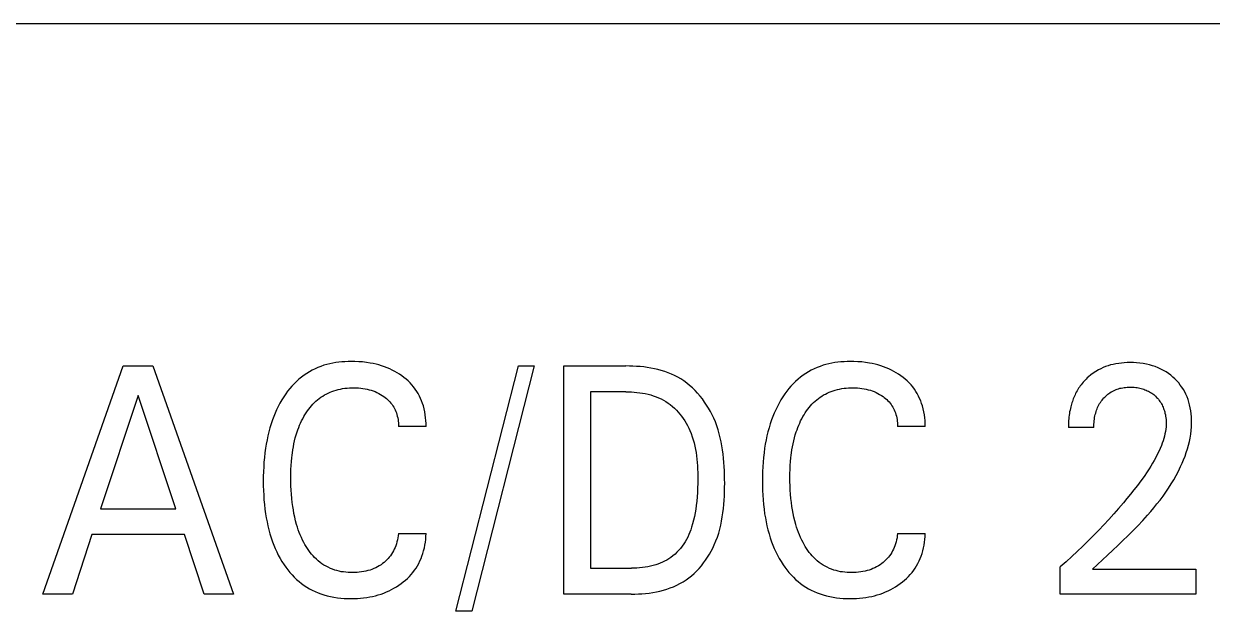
# Model space of a CAD drawing. Extents: x 0 to 420, y 0 to 297.
# Drawn here: x 143.66 to 155.12, y 237.01 to 242.67 of the extents above; entities that cross this region are included whole.
import ezdxf

# ---------------------------------------------------------------- set-up
doc = ezdxf.new("R2010")
doc.units = 0
doc.header["$LTSCALE"] = 23.1
doc.layers.add('10000_FRONT', color=7, linetype='CONTINUOUS')

msp = doc.modelspace()

# ---------------------------------------------------------------- linework, layer by layer
at = {"layer": '10000_FRONT', "color": 7, "linetype": 'CONTINUOUS'}
for p, q in [((207.298, 242.673), (137.798, 242.673)), ((143.848, 237.173), (144.624, 239.373)), ((144.624, 239.373), (144.908, 239.373)), ((144.908, 239.373), (145.685, 237.173)), ((146.445, 239.331), (146.418, 239.317)), ((146.472, 239.345), (146.445, 239.331)), ((146.5, 239.358), (146.472, 239.345)), ((146.529, 239.369), (146.5, 239.358)), ((146.558, 239.379), (146.529, 239.369)), ((146.586, 239.387), (146.558, 239.379)), ((146.614, 239.394), (146.586, 239.387)), ((146.643, 239.4), (146.614, 239.394)), ((146.672, 239.405), (146.643, 239.4)), ((146.701, 239.409), (146.672, 239.405)), ((146.731, 239.412), (146.701, 239.409)), ((146.76, 239.414), (146.731, 239.412)), ((146.79, 239.416), (146.76, 239.414)), ((146.819, 239.416), (146.79, 239.416)), ((146.856, 239.416), (146.819, 239.416)), ((146.894, 239.414), (146.856, 239.416)), ((146.931, 239.411), (146.894, 239.414)), ((146.968, 239.407), (146.931, 239.411)), ((147.005, 239.401), (146.968, 239.407)), ((147.032, 239.395), (147.005, 239.401)), ((147.06, 239.389), (147.032, 239.395)), ((147.087, 239.382), (147.06, 239.389)), ((147.114, 239.374), (147.087, 239.382)), ((147.141, 239.365), (147.114, 239.374)), ((147.168, 239.355), (147.141, 239.365)), ((147.192, 239.344), (147.168, 239.355)), ((147.217, 239.333), (147.192, 239.344)), ((147.24, 239.32), (147.217, 239.333)), ((147.264, 239.307), (147.24, 239.32)), ((147.83, 237.007), (148.432, 239.373)), ((148.585, 239.373), (147.983, 237.007)), ((148.432, 239.373), (148.585, 239.373)), ((148.869, 237.173), (148.869, 239.373)), ((148.869, 239.373), (149.469, 239.373)), ((149.503, 239.372), (149.469, 239.373)), ((149.537, 239.371), (149.503, 239.372)), ((149.571, 239.369), (149.537, 239.371)), ((149.606, 239.366), (149.571, 239.369)), ((149.64, 239.363), (149.606, 239.366)), ((149.675, 239.358), (149.64, 239.363)), ((149.709, 239.352), (149.675, 239.358)), ((149.743, 239.345), (149.709, 239.352)), ((149.777, 239.338), (149.743, 239.345)), ((149.81, 239.329), (149.777, 239.338)), ((149.843, 239.318), (149.81, 239.329)), ((151.256, 239.331), (151.229, 239.317)), ((151.283, 239.345), (151.256, 239.331)), ((151.311, 239.358), (151.283, 239.345)), ((151.34, 239.369), (151.311, 239.358)), ((151.369, 239.379), (151.34, 239.369)), ((151.397, 239.387), (151.369, 239.379)), ((151.425, 239.394), (151.397, 239.387)), ((151.454, 239.4), (151.425, 239.394)), ((151.483, 239.405), (151.454, 239.4)), ((151.512, 239.409), (151.483, 239.405)), ((151.542, 239.412), (151.512, 239.409)), ((151.571, 239.414), (151.542, 239.412)), ((151.601, 239.416), (151.571, 239.414)), ((151.63, 239.416), (151.601, 239.416)), ((151.667, 239.416), (151.63, 239.416)), ((151.705, 239.414), (151.667, 239.416)), ((151.742, 239.411), (151.705, 239.414)), ((151.779, 239.407), (151.742, 239.411)), ((151.816, 239.401), (151.779, 239.407)), ((151.843, 239.395), (151.816, 239.401)), ((151.871, 239.389), (151.843, 239.395)), ((151.898, 239.382), (151.871, 239.389)), ((151.926, 239.374), (151.898, 239.382)), ((151.952, 239.365), (151.926, 239.374)), ((151.979, 239.355), (151.952, 239.365)), ((152.003, 239.344), (151.979, 239.355)), ((152.028, 239.333), (152.003, 239.344)), ((152.051, 239.32), (152.028, 239.333)), ((152.075, 239.307), (152.051, 239.32)), ((153.998, 239.32), (153.974, 239.303)), ((154.024, 239.335), (153.998, 239.32)), ((154.046, 239.346), (154.024, 239.335)), ((154.069, 239.357), (154.046, 239.346)), ((154.093, 239.366), (154.069, 239.357)), ((154.116, 239.374), (154.093, 239.366)), ((154.141, 239.382), (154.116, 239.374)), ((154.165, 239.388), (154.141, 239.382)), ((154.192, 239.393), (154.165, 239.388)), ((154.219, 239.398), (154.192, 239.393)), ((154.246, 239.401), (154.219, 239.398)), ((154.273, 239.404), (154.246, 239.401)), ((154.301, 239.405), (154.273, 239.404)), ((154.328, 239.405), (154.301, 239.405)), ((154.36, 239.405), (154.328, 239.405)), ((154.392, 239.403), (154.36, 239.405)), ((154.424, 239.4), (154.392, 239.403)), ((154.456, 239.396), (154.424, 239.4)), ((154.487, 239.39), (154.456, 239.396)), ((154.516, 239.383), (154.487, 239.39)), ((154.544, 239.375), (154.516, 239.383)), ((154.572, 239.366), (154.544, 239.375)), ((154.599, 239.355), (154.572, 239.366)), ((154.625, 239.343), (154.599, 239.355)), ((154.65, 239.33), (154.625, 239.343)), ((154.675, 239.316), (154.65, 239.33)), ((146.293, 239.224), (146.271, 239.201)), ((146.317, 239.245), (146.293, 239.224)), ((146.342, 239.265), (146.317, 239.245)), ((146.366, 239.284), (146.342, 239.265)), ((146.392, 239.301), (146.366, 239.284)), ((146.418, 239.317), (146.392, 239.301)), ((147.286, 239.293), (147.264, 239.307)), ((147.308, 239.278), (147.286, 239.293)), ((147.329, 239.262), (147.308, 239.278)), ((147.35, 239.245), (147.329, 239.262)), ((147.369, 239.228), (147.35, 239.245)), ((147.388, 239.209), (147.369, 239.228)), ((147.406, 239.19), (147.388, 239.209)), ((149.875, 239.307), (149.843, 239.318)), ((149.907, 239.294), (149.875, 239.307)), ((149.938, 239.28), (149.907, 239.294)), ((149.968, 239.264), (149.938, 239.28)), ((149.998, 239.247), (149.968, 239.264)), ((150.027, 239.228), (149.998, 239.247)), ((150.056, 239.207), (150.027, 239.228)), ((150.083, 239.184), (150.056, 239.207)), ((151.104, 239.224), (151.082, 239.201)), ((151.128, 239.245), (151.104, 239.224)), ((151.153, 239.265), (151.128, 239.245)), ((151.177, 239.284), (151.153, 239.265)), ((151.203, 239.301), (151.177, 239.284)), ((151.229, 239.317), (151.203, 239.301)), ((152.097, 239.293), (152.075, 239.307)), ((152.12, 239.278), (152.097, 239.293)), ((152.141, 239.262), (152.12, 239.278)), ((152.161, 239.245), (152.141, 239.262)), ((152.18, 239.228), (152.161, 239.245)), ((152.199, 239.209), (152.18, 239.228)), ((152.217, 239.19), (152.199, 239.209)), ((153.876, 239.215), (153.867, 239.204)), ((153.886, 239.225), (153.876, 239.215)), ((153.895, 239.236), (153.886, 239.225)), ((153.906, 239.246), (153.895, 239.236)), ((153.916, 239.257), (153.906, 239.246)), ((153.927, 239.267), (153.916, 239.257)), ((153.95, 239.286), (153.927, 239.267)), ((153.974, 239.303), (153.95, 239.286)), ((154.698, 239.3), (154.675, 239.316)), ((154.721, 239.283), (154.698, 239.3)), ((154.742, 239.265), (154.721, 239.283)), ((154.761, 239.248), (154.742, 239.265)), ((154.78, 239.229), (154.761, 239.248)), ((154.797, 239.21), (154.78, 239.229)), ((154.813, 239.189), (154.797, 239.21)), ((146.189, 239.103), (146.171, 239.076)), ((146.208, 239.129), (146.189, 239.103)), ((146.228, 239.154), (146.208, 239.129)), ((146.249, 239.178), (146.228, 239.154)), ((146.271, 239.201), (146.249, 239.178)), ((146.546, 239.082), (146.563, 239.093)), ((146.563, 239.093), (146.58, 239.102)), ((146.58, 239.102), (146.598, 239.111)), ((146.598, 239.111), (146.617, 239.119)), ((146.617, 239.119), (146.635, 239.127)), ((146.635, 239.127), (146.654, 239.133)), ((146.654, 239.133), (146.675, 239.14)), ((146.675, 239.14), (146.696, 239.145)), ((146.696, 239.145), (146.717, 239.15)), ((146.717, 239.15), (146.738, 239.154)), ((146.738, 239.154), (146.759, 239.157)), ((146.759, 239.157), (146.781, 239.159)), ((146.781, 239.159), (146.803, 239.161)), ((146.803, 239.161), (146.824, 239.162)), ((146.824, 239.162), (146.846, 239.162)), ((146.846, 239.162), (146.868, 239.162)), ((146.868, 239.162), (146.89, 239.161)), ((146.89, 239.161), (146.912, 239.159)), ((146.912, 239.159), (146.933, 239.156)), ((146.933, 239.156), (146.955, 239.153)), ((146.955, 239.153), (146.975, 239.149)), ((146.975, 239.149), (146.994, 239.144)), ((146.994, 239.144), (147.014, 239.138)), ((147.014, 239.138), (147.033, 239.132)), ((147.033, 239.132), (147.051, 239.125)), ((147.051, 239.125), (147.069, 239.117)), ((147.069, 239.117), (147.086, 239.108)), ((147.086, 239.108), (147.103, 239.099)), ((147.103, 239.099), (147.12, 239.089)), ((147.422, 239.17), (147.406, 239.19)), ((147.438, 239.149), (147.422, 239.17)), ((147.452, 239.128), (147.438, 239.149)), ((147.466, 239.106), (147.452, 239.128)), ((147.478, 239.083), (147.466, 239.106)), ((149.128, 239.123), (149.128, 237.422)), ((149.469, 239.123), (149.128, 239.123)), ((149.469, 239.123), (149.495, 239.123)), ((149.495, 239.123), (149.522, 239.122)), ((149.522, 239.122), (149.549, 239.12)), ((149.549, 239.12), (149.575, 239.118)), ((149.575, 239.118), (149.602, 239.115)), ((149.602, 239.115), (149.629, 239.111)), ((149.629, 239.111), (149.655, 239.106)), ((149.655, 239.106), (149.682, 239.1)), ((149.682, 239.1), (149.708, 239.093)), ((149.708, 239.093), (149.733, 239.085)), ((150.11, 239.161), (150.083, 239.184)), ((150.136, 239.136), (150.11, 239.161)), ((150.16, 239.11), (150.136, 239.136)), ((150.183, 239.083), (150.16, 239.11)), ((151, 239.103), (150.982, 239.076)), ((151.019, 239.129), (151, 239.103)), ((151.039, 239.154), (151.019, 239.129)), ((151.06, 239.178), (151.039, 239.154)), ((151.082, 239.201), (151.06, 239.178)), ((151.357, 239.082), (151.374, 239.093)), ((151.374, 239.093), (151.392, 239.102)), ((151.392, 239.102), (151.41, 239.111)), ((151.41, 239.111), (151.428, 239.119)), ((151.428, 239.119), (151.446, 239.127)), ((151.446, 239.127), (151.465, 239.133)), ((151.465, 239.133), (151.486, 239.14)), ((151.486, 239.14), (151.507, 239.145)), ((151.507, 239.145), (151.528, 239.15)), ((151.528, 239.15), (151.549, 239.154)), ((151.549, 239.154), (151.571, 239.157)), ((151.571, 239.157), (151.592, 239.159)), ((151.592, 239.159), (151.614, 239.161)), ((151.614, 239.161), (151.635, 239.162)), ((151.635, 239.162), (151.657, 239.162)), ((151.657, 239.162), (151.679, 239.162)), ((151.679, 239.162), (151.701, 239.161)), ((151.701, 239.161), (151.723, 239.159)), ((151.723, 239.159), (151.744, 239.156)), ((151.744, 239.156), (151.766, 239.153)), ((151.766, 239.153), (151.786, 239.149)), ((151.786, 239.149), (151.805, 239.144)), ((151.805, 239.144), (151.825, 239.138)), ((151.825, 239.138), (151.844, 239.132)), ((151.844, 239.132), (151.863, 239.125)), ((151.863, 239.125), (151.88, 239.117)), ((151.88, 239.117), (151.897, 239.108)), ((151.897, 239.108), (151.914, 239.099)), ((151.914, 239.099), (151.931, 239.089)), ((152.233, 239.17), (152.217, 239.19)), ((152.249, 239.149), (152.233, 239.17)), ((152.264, 239.128), (152.249, 239.149)), ((152.277, 239.106), (152.264, 239.128)), ((152.289, 239.083), (152.277, 239.106)), ((153.798, 239.095), (153.792, 239.082)), ((153.804, 239.107), (153.798, 239.095)), ((153.81, 239.12), (153.804, 239.107)), ((153.817, 239.132), (153.81, 239.12)), ((153.825, 239.145), (153.817, 239.132)), ((153.832, 239.157), (153.825, 239.145)), ((153.841, 239.169), (153.832, 239.157)), ((153.849, 239.181), (153.841, 239.169)), ((153.858, 239.192), (153.849, 239.181)), ((153.867, 239.204), (153.858, 239.192)), ((154.094, 239.083), (154.103, 239.091)), ((154.103, 239.091), (154.114, 239.1)), ((154.114, 239.1), (154.124, 239.108)), ((154.124, 239.108), (154.135, 239.115)), ((154.135, 239.115), (154.146, 239.122)), ((154.146, 239.122), (154.157, 239.128)), ((154.157, 239.128), (154.169, 239.134)), ((154.169, 239.134), (154.181, 239.14)), ((154.181, 239.14), (154.193, 239.145)), ((154.193, 239.145), (154.205, 239.149)), ((154.205, 239.149), (154.218, 239.153)), ((154.218, 239.153), (154.23, 239.157)), ((154.23, 239.157), (154.244, 239.16)), ((154.244, 239.16), (154.258, 239.163)), ((154.258, 239.163), (154.272, 239.165)), ((154.272, 239.165), (154.286, 239.166)), ((154.286, 239.166), (154.3, 239.167)), ((154.3, 239.167), (154.314, 239.168)), ((154.314, 239.168), (154.328, 239.168)), ((154.328, 239.168), (154.342, 239.168)), ((154.342, 239.168), (154.355, 239.168)), ((154.355, 239.168), (154.369, 239.167)), ((154.369, 239.167), (154.383, 239.165)), ((154.383, 239.165), (154.396, 239.164)), ((154.396, 239.164), (154.41, 239.161)), ((154.41, 239.161), (154.423, 239.159)), ((154.423, 239.159), (154.436, 239.156)), ((154.436, 239.156), (154.448, 239.152)), ((154.448, 239.152), (154.46, 239.148)), ((154.46, 239.148), (154.471, 239.144)), ((154.471, 239.144), (154.483, 239.14)), ((154.483, 239.14), (154.494, 239.134)), ((154.494, 239.134), (154.506, 239.129)), ((154.506, 239.129), (154.516, 239.123)), ((154.516, 239.123), (154.527, 239.117)), ((154.527, 239.117), (154.537, 239.11)), ((154.537, 239.11), (154.547, 239.103)), ((154.547, 239.103), (154.556, 239.096)), ((154.556, 239.096), (154.566, 239.088)), ((154.828, 239.168), (154.813, 239.189)), ((154.842, 239.147), (154.828, 239.168)), ((154.855, 239.123), (154.842, 239.147)), ((154.867, 239.1), (154.855, 239.123)), ((154.878, 239.075), (154.867, 239.1)), ((144.767, 239.089), (144.405, 237.996)), ((145.131, 237.996), (144.767, 239.089)), ((146.118, 238.983), (146.102, 238.951)), ((146.134, 239.015), (146.118, 238.983)), ((146.152, 239.046), (146.134, 239.015)), ((146.171, 239.076), (146.152, 239.046)), ((146.424, 238.972), (146.437, 238.988)), ((146.437, 238.988), (146.451, 239.004)), ((146.451, 239.004), (146.466, 239.019)), ((146.466, 239.019), (146.481, 239.033)), ((146.481, 239.033), (146.497, 239.047)), ((146.497, 239.047), (146.513, 239.06)), ((146.513, 239.06), (146.529, 239.071)), ((146.529, 239.071), (146.546, 239.082)), ((147.12, 239.089), (147.135, 239.078)), ((147.135, 239.078), (147.148, 239.069)), ((147.148, 239.069), (147.16, 239.059)), ((147.16, 239.059), (147.172, 239.048)), ((147.172, 239.048), (147.183, 239.037)), ((147.183, 239.037), (147.194, 239.026)), ((147.194, 239.026), (147.204, 239.014)), ((147.204, 239.014), (147.214, 239.002)), ((147.214, 239.002), (147.222, 238.989)), ((147.222, 238.989), (147.23, 238.976)), ((147.23, 238.976), (147.238, 238.962)), ((147.489, 239.06), (147.478, 239.083)), ((147.499, 239.036), (147.489, 239.06)), ((147.508, 239.011), (147.499, 239.036)), ((147.516, 238.987), (147.508, 239.011)), ((147.523, 238.959), (147.516, 238.987)), ((149.733, 239.085), (149.759, 239.076)), ((149.759, 239.076), (149.783, 239.066)), ((149.783, 239.066), (149.807, 239.055)), ((149.807, 239.055), (149.831, 239.043)), ((149.831, 239.043), (149.854, 239.03)), ((149.854, 239.03), (149.875, 239.015)), ((149.875, 239.015), (149.896, 239)), ((149.896, 239), (149.917, 238.983)), ((149.917, 238.983), (149.936, 238.966)), ((150.206, 239.055), (150.183, 239.083)), ((150.227, 239.025), (150.206, 239.055)), ((150.247, 238.996), (150.227, 239.025)), ((150.266, 238.965), (150.247, 238.996)), ((150.929, 238.983), (150.913, 238.951)), ((150.945, 239.015), (150.929, 238.983)), ((150.963, 239.046), (150.945, 239.015)), ((150.982, 239.076), (150.963, 239.046)), ((151.235, 238.972), (151.248, 238.988)), ((151.248, 238.988), (151.262, 239.004)), ((151.262, 239.004), (151.277, 239.019)), ((151.277, 239.019), (151.292, 239.033)), ((151.292, 239.033), (151.308, 239.047)), ((151.308, 239.047), (151.324, 239.06)), ((151.324, 239.06), (151.34, 239.071)), ((151.34, 239.071), (151.357, 239.082)), ((151.931, 239.089), (151.947, 239.078)), ((151.947, 239.078), (151.959, 239.069)), ((151.959, 239.069), (151.971, 239.059)), ((151.971, 239.059), (151.983, 239.048)), ((151.983, 239.048), (151.994, 239.037)), ((151.994, 239.037), (152.005, 239.026)), ((152.005, 239.026), (152.015, 239.014)), ((152.015, 239.014), (152.025, 239.002)), ((152.025, 239.002), (152.033, 238.989)), ((152.033, 238.989), (152.041, 238.976)), ((152.041, 238.976), (152.049, 238.962)), ((152.3, 239.06), (152.289, 239.083)), ((152.31, 239.036), (152.3, 239.06)), ((152.319, 239.011), (152.31, 239.036)), ((152.327, 238.987), (152.319, 239.011)), ((152.334, 238.959), (152.327, 238.987)), ((153.756, 238.977), (153.753, 238.964)), ((153.76, 238.991), (153.756, 238.977)), ((153.763, 239.004), (153.76, 238.991)), ((153.767, 239.017), (153.763, 239.004)), ((153.772, 239.031), (153.767, 239.017)), ((153.776, 239.044), (153.772, 239.031)), ((153.781, 239.057), (153.776, 239.044)), ((153.786, 239.07), (153.781, 239.057)), ((153.792, 239.082), (153.786, 239.07)), ((154.016, 238.973), (154.022, 238.986)), ((154.022, 238.986), (154.028, 238.998)), ((154.028, 238.998), (154.035, 239.01)), ((154.035, 239.01), (154.042, 239.021)), ((154.042, 239.021), (154.05, 239.032)), ((154.05, 239.032), (154.058, 239.043)), ((154.058, 239.043), (154.066, 239.054)), ((154.066, 239.054), (154.075, 239.064)), ((154.075, 239.064), (154.084, 239.073)), ((154.084, 239.073), (154.094, 239.083)), ((154.566, 239.088), (154.575, 239.08)), ((154.575, 239.08), (154.584, 239.07)), ((154.584, 239.07), (154.593, 239.061)), ((154.593, 239.061), (154.602, 239.051)), ((154.602, 239.051), (154.61, 239.04)), ((154.61, 239.04), (154.617, 239.03)), ((154.617, 239.03), (154.625, 239.019)), ((154.625, 239.019), (154.631, 239.007)), ((154.631, 239.007), (154.637, 238.997)), ((154.637, 238.997), (154.642, 238.986)), ((154.642, 238.986), (154.647, 238.975)), ((154.647, 238.975), (154.651, 238.964)), ((154.887, 239.05), (154.878, 239.075)), ((154.895, 239.025), (154.887, 239.05)), ((154.902, 238.999), (154.895, 239.025)), ((154.909, 238.97), (154.902, 238.999)), ((146.074, 238.885), (146.061, 238.852)), ((146.087, 238.918), (146.074, 238.885)), ((146.102, 238.951), (146.087, 238.918)), ((146.342, 238.843), (146.353, 238.863)), ((146.353, 238.863), (146.364, 238.884)), ((146.364, 238.884), (146.375, 238.903)), ((146.375, 238.903), (146.386, 238.921)), ((146.386, 238.921), (146.398, 238.939)), ((146.398, 238.939), (146.411, 238.956)), ((146.411, 238.956), (146.424, 238.972)), ((147.238, 238.962), (147.244, 238.949)), ((147.244, 238.949), (147.25, 238.935)), ((147.25, 238.935), (147.256, 238.92)), ((147.256, 238.92), (147.261, 238.905)), ((147.261, 238.905), (147.265, 238.889)), ((147.265, 238.889), (147.269, 238.873)), ((147.269, 238.873), (147.272, 238.856)), ((147.529, 238.931), (147.523, 238.959)), ((147.534, 238.903), (147.529, 238.931)), ((147.538, 238.874), (147.534, 238.903)), ((147.541, 238.846), (147.538, 238.874)), ((149.936, 238.966), (149.955, 238.947)), ((149.955, 238.947), (149.972, 238.928)), ((149.972, 238.928), (149.989, 238.908)), ((149.989, 238.908), (150.006, 238.887)), ((150.006, 238.887), (150.021, 238.865)), ((150.021, 238.865), (150.036, 238.843)), ((150.283, 238.934), (150.266, 238.965)), ((150.3, 238.902), (150.283, 238.934)), ((150.315, 238.87), (150.3, 238.902)), ((150.331, 238.833), (150.315, 238.87)), ((150.885, 238.885), (150.872, 238.852)), ((150.898, 238.918), (150.885, 238.885)), ((150.913, 238.951), (150.898, 238.918)), ((151.153, 238.843), (151.164, 238.863)), ((151.164, 238.863), (151.175, 238.884)), ((151.175, 238.884), (151.186, 238.903)), ((151.186, 238.903), (151.198, 238.921)), ((151.198, 238.921), (151.209, 238.939)), ((151.209, 238.939), (151.222, 238.956)), ((151.222, 238.956), (151.235, 238.972)), ((152.049, 238.962), (152.056, 238.949)), ((152.056, 238.949), (152.062, 238.935)), ((152.062, 238.935), (152.067, 238.92)), ((152.067, 238.92), (152.072, 238.905)), ((152.072, 238.905), (152.076, 238.889)), ((152.076, 238.889), (152.08, 238.873)), ((152.08, 238.873), (152.083, 238.856)), ((152.341, 238.931), (152.334, 238.959)), ((152.346, 238.903), (152.341, 238.931)), ((152.349, 238.874), (152.346, 238.903)), ((152.352, 238.846), (152.349, 238.874)), ((153.737, 238.863), (153.736, 238.846)), ((153.739, 238.88), (153.737, 238.863)), ((153.741, 238.897), (153.739, 238.88)), ((153.744, 238.913), (153.741, 238.897)), ((153.746, 238.93), (153.744, 238.913)), ((153.75, 238.947), (153.746, 238.93)), ((153.753, 238.964), (153.75, 238.947)), ((153.985, 238.859), (153.987, 238.875)), ((153.987, 238.875), (153.99, 238.891)), ((153.99, 238.891), (153.993, 238.905)), ((153.993, 238.905), (153.997, 238.919)), ((153.997, 238.919), (154.001, 238.933)), ((154.001, 238.933), (154.005, 238.946)), ((154.005, 238.946), (154.01, 238.96)), ((154.01, 238.96), (154.016, 238.973)), ((154.651, 238.964), (154.655, 238.952)), ((154.655, 238.952), (154.659, 238.941)), ((154.659, 238.941), (154.662, 238.929)), ((154.662, 238.929), (154.665, 238.917)), ((154.665, 238.917), (154.669, 238.902)), ((154.669, 238.902), (154.671, 238.887)), ((154.671, 238.887), (154.674, 238.872)), ((154.674, 238.872), (154.675, 238.856)), ((154.914, 238.941), (154.909, 238.97)), ((154.918, 238.911), (154.914, 238.941)), ((154.92, 238.882), (154.918, 238.911)), ((154.922, 238.852), (154.92, 238.882)), ((146.037, 238.775), (146.026, 238.737)), ((146.048, 238.814), (146.037, 238.775)), ((146.061, 238.852), (146.048, 238.814)), ((146.299, 238.736), (146.307, 238.758)), ((146.307, 238.758), (146.315, 238.78)), ((146.315, 238.78), (146.323, 238.801)), ((146.323, 238.801), (146.332, 238.822)), ((146.332, 238.822), (146.342, 238.843)), ((147.272, 238.856), (147.274, 238.84)), ((147.274, 238.84), (147.276, 238.823)), ((147.276, 238.823), (147.276, 238.806)), ((147.276, 238.806), (147.276, 238.79)), ((147.542, 238.79), (147.276, 238.79)), ((147.542, 238.818), (147.541, 238.846)), ((147.542, 238.79), (147.542, 238.818)), ((150.036, 238.843), (150.049, 238.82)), ((150.049, 238.82), (150.062, 238.797)), ((150.062, 238.797), (150.074, 238.774)), ((150.074, 238.774), (150.085, 238.75)), ((150.085, 238.75), (150.097, 238.72)), ((150.345, 238.795), (150.331, 238.833)), ((150.357, 238.757), (150.345, 238.795)), ((150.368, 238.719), (150.357, 238.757)), ((150.848, 238.775), (150.837, 238.737)), ((150.859, 238.814), (150.848, 238.775)), ((150.872, 238.852), (150.859, 238.814)), ((151.11, 238.736), (151.118, 238.758)), ((151.118, 238.758), (151.126, 238.78)), ((151.126, 238.78), (151.134, 238.801)), ((151.134, 238.801), (151.144, 238.822)), ((151.144, 238.822), (151.153, 238.843)), ((152.083, 238.856), (152.085, 238.84)), ((152.085, 238.84), (152.087, 238.823)), ((152.087, 238.823), (152.087, 238.806)), ((152.087, 238.806), (152.087, 238.79)), ((152.353, 238.79), (152.087, 238.79)), ((152.353, 238.818), (152.352, 238.846)), ((152.353, 238.79), (152.353, 238.818)), ((153.735, 238.829), (153.734, 238.812)), ((153.734, 238.812), (153.734, 238.795)), ((153.734, 238.795), (153.734, 238.779)), ((153.979, 238.779), (153.734, 238.779)), ((153.736, 238.846), (153.735, 238.829)), ((153.979, 238.779), (153.98, 238.795)), ((153.98, 238.811), (153.981, 238.827)), ((153.98, 238.795), (153.98, 238.811)), ((153.981, 238.827), (153.983, 238.843)), ((153.983, 238.843), (153.985, 238.859)), ((154.673, 238.763), (154.67, 238.74)), ((154.676, 238.787), (154.673, 238.763)), ((154.675, 238.856), (154.676, 238.841)), ((154.676, 238.841), (154.677, 238.825)), ((154.677, 238.81), (154.676, 238.787)), ((154.677, 238.825), (154.677, 238.81)), ((154.913, 238.714), (154.918, 238.75)), ((154.918, 238.75), (154.921, 238.786)), ((154.921, 238.786), (154.922, 238.822)), ((154.922, 238.822), (154.922, 238.852)), ((146.009, 238.659), (146.001, 238.62)), ((146.017, 238.698), (146.009, 238.659)), ((146.026, 238.737), (146.017, 238.698)), ((146.269, 238.622), (146.275, 238.651)), ((146.275, 238.651), (146.282, 238.68)), ((146.282, 238.68), (146.29, 238.708)), ((146.29, 238.708), (146.299, 238.736)), ((150.097, 238.72), (150.108, 238.69)), ((150.108, 238.69), (150.117, 238.66)), ((150.117, 238.66), (150.126, 238.63)), ((150.378, 238.68), (150.368, 238.719)), ((150.387, 238.642), (150.378, 238.68)), ((150.394, 238.602), (150.387, 238.642)), ((150.82, 238.659), (150.812, 238.62)), ((150.828, 238.698), (150.82, 238.659)), ((150.837, 238.737), (150.828, 238.698)), ((151.08, 238.622), (151.086, 238.651)), ((151.086, 238.651), (151.093, 238.68)), ((151.093, 238.68), (151.101, 238.708)), ((151.101, 238.708), (151.11, 238.736)), ((154.647, 238.65), (154.639, 238.628)), ((154.654, 238.672), (154.647, 238.65)), ((154.66, 238.695), (154.654, 238.672)), ((154.665, 238.718), (154.66, 238.695)), ((154.67, 238.74), (154.665, 238.718)), ((154.891, 238.608), (154.9, 238.643)), ((154.9, 238.643), (154.907, 238.678)), ((154.907, 238.678), (154.913, 238.714)), ((145.989, 238.535), (145.984, 238.49)), ((145.995, 238.58), (145.989, 238.535)), ((146.001, 238.62), (145.995, 238.58)), ((146.251, 238.511), (146.254, 238.535)), ((146.254, 238.535), (146.258, 238.564)), ((146.258, 238.564), (146.263, 238.593)), ((146.263, 238.593), (146.269, 238.622)), ((150.126, 238.63), (150.133, 238.599)), ((150.133, 238.599), (150.14, 238.568)), ((150.14, 238.568), (150.145, 238.537)), ((150.145, 238.537), (150.15, 238.505)), ((150.401, 238.563), (150.394, 238.602)), ((150.406, 238.523), (150.401, 238.563)), ((150.41, 238.483), (150.406, 238.523)), ((150.8, 238.535), (150.795, 238.49)), ((150.806, 238.58), (150.8, 238.535)), ((150.812, 238.62), (150.806, 238.58)), ((151.062, 238.511), (151.065, 238.535)), ((151.065, 238.535), (151.069, 238.564)), ((151.069, 238.564), (151.074, 238.593)), ((151.074, 238.593), (151.08, 238.622)), ((154.591, 238.518), (154.576, 238.49)), ((154.605, 238.547), (154.591, 238.518)), ((154.618, 238.576), (154.605, 238.547)), ((154.631, 238.606), (154.618, 238.576)), ((154.639, 238.628), (154.631, 238.606)), ((154.858, 238.503), (154.87, 238.538)), ((154.87, 238.538), (154.881, 238.573)), ((154.881, 238.573), (154.891, 238.608)), ((145.98, 238.445), (145.977, 238.399)), ((145.984, 238.49), (145.98, 238.445)), ((146.24, 238.374), (146.242, 238.412)), ((146.242, 238.412), (146.244, 238.45)), ((146.244, 238.45), (146.248, 238.488)), ((146.248, 238.488), (146.251, 238.511)), ((150.15, 238.505), (150.153, 238.474)), ((150.153, 238.474), (150.156, 238.442)), ((150.156, 238.442), (150.158, 238.41)), ((150.158, 238.41), (150.16, 238.378)), ((150.414, 238.443), (150.41, 238.483)), ((150.417, 238.403), (150.414, 238.443)), ((150.419, 238.362), (150.417, 238.403)), ((150.791, 238.445), (150.788, 238.399)), ((150.795, 238.49), (150.791, 238.445)), ((151.051, 238.374), (151.053, 238.412)), ((151.053, 238.412), (151.055, 238.45)), ((151.055, 238.45), (151.059, 238.488)), ((151.059, 238.488), (151.062, 238.511)), ((154.528, 238.407), (154.511, 238.38)), ((154.545, 238.434), (154.528, 238.407)), ((154.561, 238.462), (154.545, 238.434)), ((154.576, 238.49), (154.561, 238.462)), ((154.795, 238.359), (154.816, 238.402)), ((154.816, 238.402), (154.831, 238.436)), ((154.831, 238.436), (154.845, 238.469)), ((154.845, 238.469), (154.858, 238.503)), ((145.975, 238.354), (145.973, 238.308)), ((145.973, 238.308), (145.973, 238.263)), ((145.977, 238.399), (145.975, 238.354)), ((146.238, 238.298), (146.239, 238.336)), ((146.239, 238.258), (146.238, 238.298)), ((146.239, 238.336), (146.24, 238.374)), ((150.16, 238.378), (150.161, 238.346)), ((150.161, 238.346), (150.162, 238.315)), ((150.162, 238.315), (150.162, 238.283)), ((150.42, 238.322), (150.419, 238.362)), ((150.42, 238.281), (150.42, 238.322)), ((150.786, 238.354), (150.784, 238.308)), ((150.784, 238.308), (150.784, 238.263)), ((150.788, 238.399), (150.786, 238.354)), ((151.05, 238.336), (151.051, 238.374)), ((151.05, 238.298), (151.05, 238.336)), ((151.05, 238.258), (151.05, 238.298)), ((154.463, 238.308), (154.431, 238.264)), ((154.493, 238.353), (154.463, 238.308)), ((154.511, 238.38), (154.493, 238.353)), ((154.75, 238.276), (154.773, 238.317)), ((154.773, 238.317), (154.795, 238.359)), ((145.973, 238.263), (145.973, 238.217)), ((145.973, 238.217), (145.975, 238.172)), ((146.24, 238.217), (146.239, 238.258)), ((146.242, 238.176), (146.24, 238.217)), ((146.244, 238.136), (146.242, 238.176)), ((150.16, 238.197), (150.158, 238.154)), ((150.161, 238.24), (150.16, 238.197)), ((150.162, 238.283), (150.161, 238.24)), ((150.421, 238.241), (150.42, 238.281)), ((150.42, 238.2), (150.421, 238.241)), ((150.42, 238.159), (150.42, 238.2)), ((150.784, 238.263), (150.784, 238.217)), ((150.784, 238.217), (150.786, 238.172)), ((151.051, 238.217), (151.05, 238.258)), ((151.053, 238.176), (151.051, 238.217)), ((151.055, 238.136), (151.053, 238.176)), ((154.366, 238.178), (154.332, 238.136)), ((154.399, 238.221), (154.366, 238.178)), ((154.431, 238.264), (154.399, 238.221)), ((154.673, 238.156), (154.7, 238.195)), ((154.7, 238.195), (154.725, 238.235)), ((154.725, 238.235), (154.75, 238.276)), ((145.975, 238.172), (145.977, 238.127)), ((145.977, 238.127), (145.98, 238.082)), ((145.98, 238.082), (145.984, 238.037)), ((146.248, 238.095), (146.244, 238.136)), ((146.252, 238.055), (146.248, 238.095)), ((150.152, 238.069), (150.147, 238.026)), ((150.156, 238.111), (150.152, 238.069)), ((150.158, 238.154), (150.156, 238.111)), ((150.413, 238.037), (150.416, 238.078)), ((150.416, 238.078), (150.418, 238.118)), ((150.418, 238.118), (150.42, 238.159)), ((150.786, 238.172), (150.788, 238.127)), ((150.788, 238.127), (150.791, 238.082)), ((150.791, 238.082), (150.795, 238.037)), ((151.059, 238.095), (151.055, 238.136)), ((151.064, 238.055), (151.059, 238.095)), ((154.298, 238.094), (154.264, 238.052)), ((154.332, 238.136), (154.298, 238.094)), ((154.588, 238.042), (154.618, 238.079)), ((154.618, 238.079), (154.646, 238.117)), ((154.646, 238.117), (154.673, 238.156)), ((144.405, 237.996), (145.131, 237.996)), ((145.984, 238.037), (145.989, 237.992)), ((145.989, 237.992), (145.995, 237.947)), ((145.995, 237.947), (146.002, 237.908)), ((146.257, 238.019), (146.252, 238.055)), ((146.263, 237.984), (146.257, 238.019)), ((146.269, 237.949), (146.263, 237.984)), ((146.277, 237.914), (146.269, 237.949)), ((150.136, 237.956), (150.129, 237.921)), ((150.142, 237.991), (150.136, 237.956)), ((150.147, 238.026), (150.142, 237.991)), ((150.398, 237.917), (150.404, 237.957)), ((150.404, 237.957), (150.409, 237.997)), ((150.409, 237.997), (150.413, 238.037)), ((150.795, 238.037), (150.8, 237.992)), ((150.8, 237.992), (150.806, 237.947)), ((150.806, 237.947), (150.813, 237.908)), ((151.068, 238.019), (151.064, 238.055)), ((151.074, 237.984), (151.068, 238.019)), ((151.08, 237.949), (151.074, 237.984)), ((151.088, 237.914), (151.08, 237.949)), ((154.171, 237.946), (154.124, 237.893)), ((154.218, 237.998), (154.171, 237.946)), ((154.264, 238.052), (154.218, 237.998)), ((154.497, 237.933), (154.528, 237.968)), ((154.528, 237.968), (154.558, 238.005)), ((154.558, 238.005), (154.588, 238.042)), ((146.002, 237.908), (146.009, 237.869)), ((146.009, 237.869), (146.017, 237.83)), ((146.017, 237.83), (146.027, 237.792)), ((146.285, 237.88), (146.277, 237.914)), ((146.294, 237.845), (146.285, 237.88)), ((146.302, 237.819), (146.294, 237.845)), ((150.112, 237.851), (150.102, 237.817)), ((150.121, 237.886), (150.112, 237.851)), ((150.129, 237.921), (150.121, 237.886)), ((150.374, 237.799), (150.383, 237.838)), ((150.383, 237.838), (150.391, 237.877)), ((150.391, 237.877), (150.398, 237.917)), ((150.813, 237.908), (150.82, 237.869)), ((150.82, 237.869), (150.828, 237.83)), ((150.828, 237.83), (150.838, 237.792)), ((151.096, 237.88), (151.088, 237.914)), ((151.106, 237.845), (151.096, 237.88)), ((151.113, 237.819), (151.106, 237.845)), ((154.076, 237.842), (154.026, 237.789)), ((154.124, 237.893), (154.076, 237.842)), ((154.356, 237.784), (154.404, 237.832)), ((154.404, 237.832), (154.451, 237.882)), ((154.451, 237.882), (154.497, 237.933)), ((144.322, 237.746), (144.135, 237.173)), ((145.213, 237.746), (144.322, 237.746)), ((145.403, 237.173), (145.213, 237.746)), ((146.027, 237.792), (146.037, 237.754)), ((146.037, 237.754), (146.049, 237.716)), ((146.049, 237.716), (146.062, 237.678)), ((146.311, 237.794), (146.302, 237.819)), ((146.32, 237.768), (146.311, 237.794)), ((146.33, 237.743), (146.32, 237.768)), ((146.341, 237.719), (146.33, 237.743)), ((146.352, 237.694), (146.341, 237.719)), ((147.271, 237.716), (147.267, 237.697)), ((147.274, 237.736), (147.271, 237.716)), ((147.276, 237.756), (147.274, 237.736)), ((147.276, 237.756), (147.542, 237.756)), ((147.539, 237.7), (147.541, 237.728)), ((147.541, 237.728), (147.542, 237.756)), ((150.064, 237.722), (150.052, 237.7)), ((150.075, 237.746), (150.064, 237.722)), ((150.084, 237.769), (150.075, 237.746)), ((150.093, 237.793), (150.084, 237.769)), ((150.102, 237.817), (150.093, 237.793)), ((150.336, 237.685), (150.35, 237.722)), ((150.35, 237.722), (150.363, 237.76)), ((150.363, 237.76), (150.374, 237.799)), ((150.838, 237.792), (150.848, 237.754)), ((150.848, 237.754), (150.86, 237.716)), ((150.86, 237.716), (150.873, 237.678)), ((151.122, 237.794), (151.113, 237.819)), ((151.131, 237.768), (151.122, 237.794)), ((151.141, 237.743), (151.131, 237.768)), ((151.152, 237.719), (151.141, 237.743)), ((151.163, 237.694), (151.152, 237.719)), ((152.082, 237.716), (152.078, 237.697)), ((152.085, 237.736), (152.082, 237.716)), ((152.087, 237.756), (152.085, 237.736)), ((152.087, 237.756), (152.353, 237.756)), ((152.35, 237.7), (152.352, 237.728)), ((152.352, 237.728), (152.353, 237.756)), ((153.976, 237.738), (153.925, 237.687)), ((154.026, 237.789), (153.976, 237.738)), ((154.259, 237.688), (154.308, 237.736)), ((154.308, 237.736), (154.356, 237.784)), ((146.062, 237.678), (146.074, 237.645)), ((146.074, 237.645), (146.088, 237.612)), ((146.088, 237.612), (146.103, 237.58)), ((146.364, 237.67), (146.352, 237.694)), ((146.375, 237.65), (146.364, 237.67)), ((146.387, 237.631), (146.375, 237.65)), ((146.399, 237.612), (146.387, 237.631)), ((146.411, 237.593), (146.399, 237.612)), ((147.236, 237.606), (147.228, 237.589)), ((147.244, 237.622), (147.236, 237.606)), ((147.25, 237.639), (147.244, 237.622)), ((147.257, 237.658), (147.25, 237.639)), ((147.262, 237.677), (147.257, 237.658)), ((147.267, 237.697), (147.262, 237.677)), ((147.519, 237.591), (147.526, 237.618)), ((147.526, 237.618), (147.532, 237.645)), ((147.532, 237.645), (147.536, 237.673)), ((147.536, 237.673), (147.539, 237.7)), ((149.996, 237.614), (149.979, 237.595)), ((150.012, 237.635), (149.996, 237.614)), ((150.026, 237.656), (150.012, 237.635)), ((150.04, 237.678), (150.026, 237.656)), ((150.052, 237.7), (150.04, 237.678)), ((150.291, 237.587), (150.306, 237.617)), ((150.306, 237.617), (150.321, 237.647)), ((150.321, 237.647), (150.336, 237.685)), ((150.873, 237.678), (150.885, 237.645)), ((150.885, 237.645), (150.899, 237.612)), ((150.899, 237.612), (150.914, 237.58)), ((151.176, 237.67), (151.163, 237.694)), ((151.186, 237.65), (151.176, 237.67)), ((151.198, 237.631), (151.186, 237.65)), ((151.21, 237.612), (151.198, 237.631)), ((151.222, 237.593), (151.21, 237.612)), ((152.048, 237.606), (152.039, 237.589)), ((152.055, 237.622), (152.048, 237.606)), ((152.061, 237.639), (152.055, 237.622)), ((152.068, 237.658), (152.061, 237.639)), ((152.073, 237.677), (152.068, 237.658)), ((152.078, 237.697), (152.073, 237.677)), ((152.331, 237.591), (152.337, 237.618)), ((152.337, 237.618), (152.343, 237.645)), ((152.343, 237.645), (152.347, 237.673)), ((152.347, 237.673), (152.35, 237.7)), ((153.873, 237.636), (153.82, 237.585)), ((153.925, 237.687), (153.873, 237.636)), ((154.161, 237.595), (154.21, 237.641)), ((154.21, 237.641), (154.259, 237.688)), ((146.103, 237.58), (146.118, 237.548)), ((146.118, 237.548), (146.135, 237.517)), ((146.135, 237.517), (146.153, 237.486)), ((146.153, 237.486), (146.173, 237.456)), ((146.425, 237.575), (146.411, 237.593)), ((146.438, 237.558), (146.425, 237.575)), ((146.453, 237.541), (146.438, 237.558)), ((146.468, 237.525), (146.453, 237.541)), ((146.485, 237.509), (146.468, 237.525)), ((146.502, 237.494), (146.485, 237.509)), ((146.52, 237.479), (146.502, 237.494)), ((147.151, 237.49), (147.138, 237.478)), ((147.164, 237.502), (147.151, 237.49)), ((147.177, 237.515), (147.164, 237.502)), ((147.188, 237.529), (147.177, 237.515)), ((147.199, 237.543), (147.188, 237.529)), ((147.21, 237.558), (147.199, 237.543)), ((147.219, 237.573), (147.21, 237.558)), ((147.228, 237.589), (147.219, 237.573)), ((147.472, 237.469), (147.483, 237.492)), ((147.483, 237.492), (147.494, 237.515)), ((147.494, 237.515), (147.503, 237.539)), ((147.503, 237.539), (147.512, 237.564)), ((147.512, 237.564), (147.519, 237.591)), ((149.842, 237.49), (149.821, 237.48)), ((149.862, 237.501), (149.842, 237.49)), ((149.882, 237.513), (149.862, 237.501)), ((149.902, 237.526), (149.882, 237.513)), ((149.922, 237.542), (149.902, 237.526)), ((149.942, 237.558), (149.922, 237.542)), ((149.961, 237.576), (149.942, 237.558)), ((149.979, 237.595), (149.961, 237.576)), ((150.217, 237.473), (150.237, 237.5)), ((150.237, 237.5), (150.256, 237.528)), ((150.256, 237.528), (150.274, 237.557)), ((150.274, 237.557), (150.291, 237.587)), ((150.914, 237.58), (150.93, 237.548)), ((150.93, 237.548), (150.946, 237.517)), ((150.946, 237.517), (150.965, 237.486)), ((150.965, 237.486), (150.984, 237.456)), ((151.236, 237.575), (151.222, 237.593)), ((151.25, 237.558), (151.236, 237.575)), ((151.264, 237.541), (151.25, 237.558)), ((151.28, 237.525), (151.264, 237.541)), ((151.296, 237.509), (151.28, 237.525)), ((151.313, 237.494), (151.296, 237.509)), ((151.331, 237.479), (151.313, 237.494)), ((151.962, 237.49), (151.949, 237.478)), ((151.975, 237.502), (151.962, 237.49)), ((151.988, 237.515), (151.975, 237.502)), ((151.999, 237.529), (151.988, 237.515)), ((152.011, 237.543), (151.999, 237.529)), ((152.021, 237.558), (152.011, 237.543)), ((152.031, 237.573), (152.021, 237.558)), ((152.039, 237.589), (152.031, 237.573)), ((152.283, 237.469), (152.295, 237.492)), ((152.295, 237.492), (152.305, 237.515)), ((152.305, 237.515), (152.314, 237.539)), ((152.314, 237.539), (152.323, 237.564)), ((152.323, 237.564), (152.331, 237.591)), ((153.766, 237.535), (153.711, 237.485)), ((153.82, 237.585), (153.766, 237.535)), ((154.013, 237.458), (154.111, 237.549)), ((154.111, 237.549), (154.161, 237.595)), ((146.173, 237.456), (146.191, 237.431)), ((146.191, 237.431), (146.209, 237.406)), ((146.209, 237.406), (146.229, 237.382)), ((146.229, 237.382), (146.25, 237.358)), ((146.539, 237.466), (146.52, 237.479)), ((146.558, 237.453), (146.539, 237.466)), ((146.578, 237.441), (146.558, 237.453)), ((146.599, 237.431), (146.578, 237.441)), ((146.62, 237.421), (146.599, 237.431)), ((146.641, 237.412), (146.62, 237.421)), ((146.662, 237.405), (146.641, 237.412)), ((146.683, 237.399), (146.662, 237.405)), ((146.704, 237.394), (146.683, 237.399)), ((146.725, 237.389), (146.704, 237.394)), ((146.747, 237.386), (146.725, 237.389)), ((146.768, 237.383), (146.747, 237.386)), ((146.79, 237.381), (146.768, 237.383)), ((146.812, 237.38), (146.79, 237.381)), ((146.834, 237.38), (146.812, 237.38)), ((146.856, 237.38), (146.834, 237.38)), ((146.878, 237.381), (146.856, 237.38)), ((146.899, 237.383), (146.878, 237.381)), ((146.921, 237.386), (146.899, 237.383)), ((146.943, 237.39), (146.921, 237.386)), ((146.963, 237.394), (146.943, 237.39)), ((146.982, 237.399), (146.963, 237.394)), ((147.002, 237.405), (146.982, 237.399)), ((147.021, 237.411), (147.002, 237.405)), ((147.039, 237.419), (147.021, 237.411)), ((147.057, 237.427), (147.039, 237.419)), ((147.074, 237.436), (147.057, 237.427)), ((147.091, 237.446), (147.074, 237.436)), ((147.108, 237.456), (147.091, 237.446)), ((147.123, 237.467), (147.108, 237.456)), ((147.138, 237.478), (147.123, 237.467)), ((147.399, 237.362), (147.416, 237.382)), ((147.416, 237.382), (147.432, 237.403)), ((147.432, 237.403), (147.446, 237.424)), ((147.446, 237.424), (147.46, 237.446)), ((147.46, 237.446), (147.472, 237.469)), ((149.128, 237.422), (149.521, 237.422)), ((149.548, 237.422), (149.521, 237.422)), ((149.574, 237.424), (149.548, 237.422)), ((149.601, 237.425), (149.574, 237.424)), ((149.628, 237.428), (149.601, 237.425)), ((149.654, 237.432), (149.628, 237.428)), ((149.681, 237.436), (149.654, 237.432)), ((149.707, 237.442), (149.681, 237.436)), ((149.733, 237.448), (149.707, 237.442)), ((149.756, 237.455), (149.733, 237.448)), ((149.778, 237.462), (149.756, 237.455)), ((149.8, 237.471), (149.778, 237.462)), ((149.821, 237.48), (149.8, 237.471)), ((150.101, 237.35), (150.127, 237.372)), ((150.127, 237.372), (150.151, 237.396)), ((150.151, 237.396), (150.174, 237.421)), ((150.174, 237.421), (150.196, 237.446)), ((150.196, 237.446), (150.217, 237.473)), ((150.984, 237.456), (151.002, 237.431)), ((151.002, 237.431), (151.021, 237.406)), ((151.021, 237.406), (151.04, 237.382)), ((151.04, 237.382), (151.061, 237.358)), ((151.35, 237.466), (151.331, 237.479)), ((151.369, 237.453), (151.35, 237.466)), ((151.389, 237.441), (151.369, 237.453)), ((151.41, 237.431), (151.389, 237.441)), ((151.431, 237.421), (151.41, 237.431)), ((151.452, 237.412), (151.431, 237.421)), ((151.473, 237.405), (151.452, 237.412)), ((151.494, 237.399), (151.473, 237.405)), ((151.515, 237.394), (151.494, 237.399)), ((151.536, 237.389), (151.515, 237.394)), ((151.558, 237.386), (151.536, 237.389)), ((151.579, 237.383), (151.558, 237.386)), ((151.601, 237.381), (151.579, 237.383)), ((151.623, 237.38), (151.601, 237.381)), ((151.645, 237.38), (151.623, 237.38)), ((151.667, 237.38), (151.645, 237.38)), ((151.689, 237.381), (151.667, 237.38)), ((151.711, 237.383), (151.689, 237.381)), ((151.732, 237.386), (151.711, 237.383)), ((151.754, 237.39), (151.732, 237.386)), ((151.774, 237.394), (151.754, 237.39)), ((151.793, 237.399), (151.774, 237.394)), ((151.813, 237.405), (151.793, 237.399)), ((151.832, 237.411), (151.813, 237.405)), ((151.85, 237.419), (151.832, 237.411)), ((151.868, 237.427), (151.85, 237.419)), ((151.885, 237.436), (151.868, 237.427)), ((151.902, 237.446), (151.885, 237.436)), ((151.919, 237.456), (151.902, 237.446)), ((151.935, 237.467), (151.919, 237.456)), ((151.949, 237.478), (151.935, 237.467)), ((152.21, 237.362), (152.227, 237.382)), ((152.227, 237.382), (152.243, 237.403)), ((152.243, 237.403), (152.257, 237.424)), ((152.257, 237.424), (152.271, 237.446)), ((152.271, 237.446), (152.283, 237.469)), ((153.711, 237.485), (153.656, 237.436)), ((153.656, 237.173), (153.656, 237.436)), ((153.965, 237.413), (154.013, 237.458)), ((153.965, 237.413), (154.961, 237.413)), ((154.961, 237.413), (154.961, 237.173)), ((146.25, 237.358), (146.272, 237.336)), ((146.272, 237.336), (146.294, 237.314)), ((146.294, 237.314), (146.318, 237.294)), ((146.318, 237.294), (146.342, 237.275)), ((146.342, 237.275), (146.367, 237.257)), ((146.367, 237.257), (146.392, 237.24)), ((147.257, 237.243), (147.28, 237.258)), ((147.28, 237.258), (147.302, 237.274)), ((147.302, 237.274), (147.323, 237.29)), ((147.323, 237.29), (147.343, 237.307)), ((147.343, 237.307), (147.362, 237.324)), ((147.362, 237.324), (147.381, 237.343)), ((147.381, 237.343), (147.399, 237.362)), ((149.928, 237.244), (149.96, 237.259)), ((149.96, 237.259), (149.99, 237.274)), ((149.99, 237.274), (150.02, 237.291)), ((150.02, 237.291), (150.048, 237.31)), ((150.048, 237.31), (150.075, 237.329)), ((150.075, 237.329), (150.101, 237.35)), ((151.061, 237.358), (151.083, 237.336)), ((151.083, 237.336), (151.105, 237.314)), ((151.105, 237.314), (151.129, 237.294)), ((151.129, 237.294), (151.153, 237.275)), ((151.153, 237.275), (151.178, 237.257)), ((151.178, 237.257), (151.203, 237.24)), ((152.068, 237.243), (152.091, 237.258)), ((152.091, 237.258), (152.113, 237.274)), ((152.113, 237.274), (152.134, 237.29)), ((152.134, 237.29), (152.154, 237.307)), ((152.154, 237.307), (152.173, 237.324)), ((152.173, 237.324), (152.192, 237.343)), ((152.192, 237.343), (152.21, 237.362)), ((144.135, 237.173), (143.848, 237.173)), ((145.685, 237.173), (145.403, 237.173)), ((146.392, 237.24), (146.418, 237.225)), ((146.418, 237.225), (146.445, 237.211)), ((146.445, 237.211), (146.473, 237.198)), ((146.473, 237.198), (146.501, 237.186)), ((146.501, 237.186), (146.529, 237.175)), ((146.529, 237.175), (146.558, 237.165)), ((146.558, 237.165), (146.59, 237.156)), ((146.59, 237.156), (146.622, 237.149)), ((146.622, 237.149), (146.654, 237.142)), ((146.654, 237.142), (146.687, 237.137)), ((146.97, 237.14), (147, 237.145)), ((147, 237.145), (147.027, 237.151)), ((147.027, 237.151), (147.054, 237.157)), ((147.054, 237.157), (147.081, 237.165)), ((147.081, 237.165), (147.108, 237.173)), ((147.108, 237.173), (147.134, 237.183)), ((147.134, 237.183), (147.16, 237.193)), ((147.16, 237.193), (147.185, 237.205)), ((147.185, 237.205), (147.21, 237.217)), ((147.21, 237.217), (147.233, 237.23)), ((147.233, 237.23), (147.257, 237.243)), ((149.52, 237.173), (148.869, 237.173)), ((149.52, 237.173), (149.554, 237.173)), ((149.554, 237.173), (149.589, 237.174)), ((149.589, 237.174), (149.623, 237.176)), ((149.623, 237.176), (149.658, 237.179)), ((149.658, 237.179), (149.693, 237.183)), ((149.693, 237.183), (149.728, 237.189)), ((149.728, 237.189), (149.762, 237.195)), ((149.762, 237.195), (149.796, 237.202)), ((149.796, 237.202), (149.83, 237.211)), ((149.83, 237.211), (149.863, 237.221)), ((149.863, 237.221), (149.896, 237.232)), ((149.896, 237.232), (149.928, 237.244)), ((151.203, 237.24), (151.23, 237.225)), ((151.23, 237.225), (151.256, 237.211)), ((151.256, 237.211), (151.284, 237.198)), ((151.284, 237.198), (151.312, 237.186)), ((151.312, 237.186), (151.34, 237.175)), ((151.34, 237.175), (151.369, 237.165)), ((151.369, 237.165), (151.401, 237.156)), ((151.401, 237.156), (151.433, 237.149)), ((151.433, 237.149), (151.465, 237.142)), ((151.465, 237.142), (151.498, 237.137)), ((151.781, 237.14), (151.811, 237.145)), ((151.811, 237.145), (151.838, 237.151)), ((151.838, 237.151), (151.865, 237.157)), ((151.865, 237.157), (151.892, 237.165)), ((151.892, 237.165), (151.919, 237.173)), ((151.919, 237.173), (151.946, 237.183)), ((151.946, 237.183), (151.972, 237.193)), ((151.972, 237.193), (151.996, 237.205)), ((151.996, 237.205), (152.021, 237.217)), ((152.021, 237.217), (152.045, 237.23)), ((152.045, 237.23), (152.068, 237.243)), ((154.961, 237.173), (153.656, 237.173)), ((146.687, 237.137), (146.72, 237.134)), ((146.72, 237.134), (146.753, 237.131)), ((146.753, 237.131), (146.786, 237.13)), ((146.786, 237.13), (146.819, 237.129)), ((146.819, 237.129), (146.849, 237.129)), ((146.849, 237.129), (146.88, 237.131)), ((146.88, 237.131), (146.91, 237.133)), ((146.91, 237.133), (146.94, 237.136)), ((146.94, 237.136), (146.97, 237.14)), ((151.498, 237.137), (151.531, 237.134)), ((151.531, 237.134), (151.564, 237.131)), ((151.564, 237.131), (151.597, 237.13)), ((151.597, 237.13), (151.63, 237.129)), ((151.63, 237.129), (151.66, 237.129)), ((151.66, 237.129), (151.691, 237.131)), ((151.691, 237.131), (151.721, 237.133)), ((151.721, 237.133), (151.751, 237.136)), ((151.751, 237.136), (151.781, 237.14)), ((147.983, 237.007), (147.83, 237.007))]:
    msp.add_line(p, q, dxfattribs=at)

doc.saveas('drawing.dxf')
